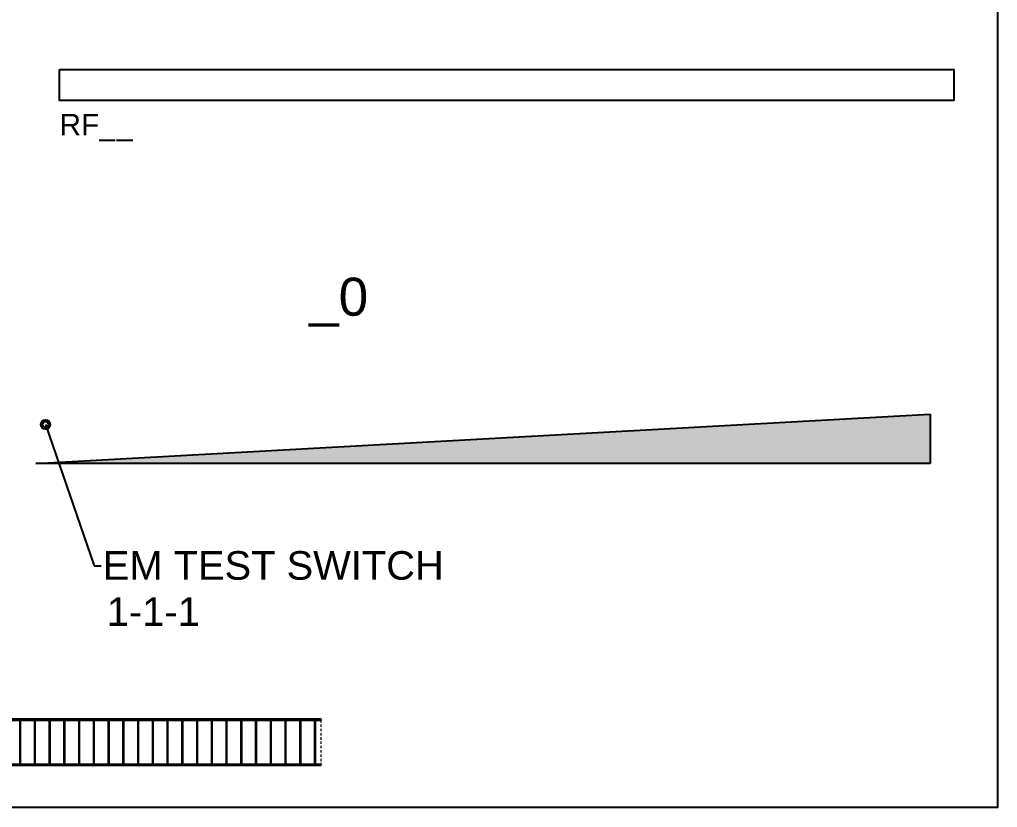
# Model space of a CAD drawing. Header units: inches. Extents: x 185 to 315, y 0 to 83.
# Drawn here: x 263.5 to 314.9, y 0 to 41.4 of the extents above; entities that cross this region are included whole.
import ezdxf
from ezdxf import colors
from ezdxf.entities.mleader import LeaderData, LeaderLine
from ezdxf.enums import TextEntityAlignment as Align
from ezdxf.math import Vec2, Vec3

# ---------------------------------------------------------------- set-up
doc = ezdxf.new("R2010")
doc.units = ezdxf.units.IN
doc.header["$LTSCALE"] = 0.5
doc.header["$MEASUREMENT"] = 0
doc.linetypes.add('HIDDEN', pattern=[0.375, 0.25, -0.125])
doc.linetypes.add('HIDDEN2', pattern=[0.1875, 0.125, -0.0625])
doc.layers.get('0').update_dxf_attribs({"color": 255, "linetype": 'CONTINUOUS'})
for name, color, linetype in [('EM', 3, 'CONTINUOUS'), ('End Cap', 92, 'CONTINUOUS'), ('Louver', 161, 'CONTINUOUS'), ('Reflector', 40, 'CONTINUOUS')]:
    doc.layers.add(name, color=color, linetype=linetype)
doc.layers.add('FAB DWG', color=7, linetype='CONTINUOUS', plot=False)
doc.layers.add('Text-Unprinted', color=131, linetype='CONTINUOUS', plot=False)
doc.layers.add('Lens', color=2, linetype='HIDDEN2', lineweight=13)
doc.styles.add('LSAD_Standard', font='arial.ttf')

# ---------------------------------------------------------------- blocks, each defined once
blk = doc.blocks.new('*U68')
at = {"layer": 'FAB DWG', "color": 0, "ltscale": 0.5, "transparency": 16777216, "style": 'LSAD_Standard'}
blk.add_attdef('SECTIONLABEL', (0, 0), '', height=2, dxfattribs=at)
blk = doc.blocks.new('*U66')
at = {"layer": 'FAB DWG', "color": 0, "ltscale": 0.5, "transparency": 16777216, "style": 'LSAD_Standard'}
blk.add_attdef('PHANTOMNUM', (0, 0), '', height=1.5, dxfattribs=at)
blk = doc.blocks.new('_None')
blk = doc.blocks.new('*U65')
at = {"layer": 'Reflector', "ltscale": 0.5, "transparency": 16777216}
blk.add_lwpolyline([(0, 0.815), (47, 0.815), (47, -0.815), (0, -0.815)], close=True, dxfattribs=at)
at = {"layer": 'FAB DWG', "transparency": 16777216, "style": 'LSAD_Standard'}
blk.add_attdef('REFL1_PN', text='', height=1.125, dxfattribs=at).set_placement((0, -2.978), align=Align.BOTTOM_LEFT)
blk = doc.blocks.new('*U93')
at = {"layer": 'Lens', "linetype": 'HIDDEN', "transparency": 16777216}
blk.add_lwpolyline([(0, 1.16), (47.125, 1.16), (47.125, -1.16), (0, -1.16)], close=True, dxfattribs=at)
at = {"layer": 'Louver', "linetype": 'Continuous', "lineweight": 25, "transparency": 16777216}
for p, q in [((0, 1.165), (0, 1.225)), ((0, 1.225), (47.125, 1.225)), ((0, 1.165), (47.125, 1.165)), ((0.302, 1.165), (0.302, -1.165)), ((0.327, 1.165), (0.327, -1.165)), ((1.077, 1.165), (1.077, -1.165)), ((1.102, 1.165), (1.102, -1.165)), ((1.852, 1.165), (1.852, -1.165)), ((1.877, 1.165), (1.877, -1.165)), ((2.627, 1.165), (2.627, -1.165)), ((2.652, 1.165), (2.652, -1.165)), ((3.402, 1.165), (3.402, -1.165)), ((3.427, 1.165), (3.427, -1.165)), ((4.177, 1.165), (4.177, -1.165)), ((4.202, 1.165), (4.202, -1.165)), ((4.952, 1.165), (4.952, -1.165)), ((4.977, 1.165), (4.977, -1.165)), ((5.727, 1.165), (5.727, -1.165)), ((5.752, 1.165), (5.752, -1.165)), ((6.502, 1.165), (6.502, -1.165)), ((6.527, 1.165), (6.527, -1.165)), ((7.277, 1.165), (7.277, -1.165)), ((7.302, 1.165), (7.302, -1.165)), ((8.052, 1.165), (8.052, -1.165)), ((8.077, 1.165), (8.077, -1.165)), ((8.827, 1.165), (8.827, -1.165)), ((8.852, 1.165), (8.852, -1.165)), ((9.602, 1.165), (9.602, -1.165)), ((9.627, 1.165), (9.627, -1.165)), ((10.377, 1.165), (10.377, -1.165)), ((10.402, 1.165), (10.402, -1.165)), ((11.152, 1.165), (11.152, -1.165)), ((11.177, 1.165), (11.177, -1.165)), ((11.927, 1.165), (11.927, -1.165)), ((11.952, 1.165), (11.952, -1.165)), ((12.702, 1.165), (12.702, -1.165)), ((12.727, 1.165), (12.727, -1.165)), ((13.477, 1.165), (13.477, -1.165)), ((13.502, 1.165), (13.502, -1.165)), ((14.252, 1.165), (14.252, -1.165)), ((14.277, 1.165), (14.277, -1.165)), ((15.027, 1.165), (15.027, -1.165)), ((15.052, 1.165), (15.052, -1.165)), ((15.802, 1.165), (15.802, -1.165)), ((15.827, 1.165), (15.827, -1.165)), ((16.577, 1.165), (16.577, -1.165)), ((16.602, 1.165), (16.602, -1.165)), ((17.352, 1.165), (17.352, -1.165)), ((17.377, 1.165), (17.377, -1.165)), ((18.127, 1.165), (18.127, -1.165)), ((18.152, 1.165), (18.152, -1.165)), ((18.902, 1.165), (18.902, -1.165)), ((18.927, 1.165), (18.927, -1.165)), ((19.677, 1.165), (19.677, -1.165)), ((19.702, 1.165), (19.702, -1.165)), ((20.452, 1.165), (20.452, -1.165)), ((20.477, 1.165), (20.477, -1.165)), ((21.227, 1.165), (21.227, -1.165)), ((21.252, 1.165), (21.252, -1.165)), ((22.002, 1.165), (22.002, -1.165)), ((22.027, 1.165), (22.027, -1.165)), ((22.777, 1.165), (22.777, -1.165)), ((22.802, 1.165), (22.802, -1.165)), ((23.552, 1.165), (23.552, -1.165)), ((23.577, 1.165), (23.577, -1.165)), ((24.327, 1.165), (24.327, -1.165)), ((24.352, 1.165), (24.352, -1.165)), ((25.102, 1.165), (25.102, -1.165)), ((25.127, 1.165), (25.127, -1.165)), ((25.877, 1.165), (25.877, -1.165)), ((25.902, 1.165), (25.902, -1.165)), ((26.652, 1.165), (26.652, -1.165)), ((26.677, 1.165), (26.677, -1.165)), ((27.427, 1.165), (27.427, -1.165)), ((27.452, 1.165), (27.452, -1.165)), ((28.202, 1.165), (28.202, -1.165)), ((28.227, 1.165), (28.227, -1.165)), ((28.977, 1.165), (28.977, -1.165)), ((29.002, 1.165), (29.002, -1.165)), ((29.752, 1.165), (29.752, -1.165)), ((29.777, 1.165), (29.777, -1.165)), ((30.527, 1.165), (30.527, -1.165)), ((30.552, 1.165), (30.552, -1.165)), ((31.302, 1.165), (31.302, -1.165)), ((31.327, 1.165), (31.327, -1.165)), ((32.077, 1.165), (32.077, -1.165)), ((32.102, 1.165), (32.102, -1.165)), ((32.852, 1.165), (32.852, -1.165)), ((32.877, 1.165), (32.877, -1.165)), ((33.627, 1.165), (33.627, -1.165)), ((33.652, 1.165), (33.652, -1.165)), ((34.402, 1.165), (34.402, -1.165)), ((34.427, 1.165), (34.427, -1.165)), ((35.177, 1.165), (35.177, -1.165)), ((35.202, 1.165), (35.202, -1.165)), ((35.952, 1.165), (35.952, -1.165)), ((35.977, 1.165), (35.977, -1.165)), ((36.727, 1.165), (36.727, -1.165)), ((36.752, 1.165), (36.752, -1.165)), ((37.502, 1.165), (37.502, -1.165)), ((37.527, 1.165), (37.527, -1.165)), ((38.277, 1.165), (38.277, -1.165)), ((38.302, 1.165), (38.302, -1.165)), ((39.052, 1.165), (39.052, -1.165)), ((39.077, 1.165), (39.077, -1.165)), ((39.827, 1.165), (39.827, -1.165)), ((39.852, 1.165), (39.852, -1.165)), ((40.602, 1.165), (40.602, -1.165)), ((40.627, 1.165), (40.627, -1.165)), ((41.377, 1.165), (41.377, -1.165)), ((41.402, 1.165), (41.402, -1.165)), ((42.152, 1.165), (42.152, -1.165)), ((42.177, 1.165), (42.177, -1.165)), ((42.927, 1.165), (42.927, -1.165)), ((42.952, 1.165), (42.952, -1.165)), ((43.702, 1.165), (43.702, -1.165)), ((43.727, 1.165), (43.727, -1.165)), ((44.477, 1.165), (44.477, -1.165)), ((44.502, 1.165), (44.502, -1.165)), ((45.252, 1.165), (45.252, -1.165)), ((45.277, 1.165), (45.277, -1.165)), ((46.027, 1.165), (46.027, -1.165)), ((46.052, 1.165), (46.052, -1.165)), ((46.802, 1.165), (46.802, -1.165)), ((46.827, 1.165), (46.827, -1.165)), ((47.125, 1.225), (47.125, 1.165)), ((47.125, -1.165), (0, -1.165)), ((0, -1.225), (0, -1.165)), ((47.125, -1.225), (0, -1.225)), ((47.125, -1.165), (47.125, -1.225))]:
    blk.add_line(p, q, dxfattribs=at)
at = {"layer": 'FAB DWG', "transparency": 16777216, "insert": (0, 6), "char_height": 1.125, "attachment_point": 7, "style": 'LSAD_Standard'}
blk.add_mtext_dynamic_manual_height_columns('LV00024 & LN00336', width=18.11537, gutter_width=12.5, heights=[0], dxfattribs=at)
blk = doc.blocks.new('*U73')
at = {"layer": 'EM', "transparency": 33554495}
h = blk.add_hatch(color=256, dxfattribs=at)
h.dxf.hatch_style = 1
h.paths.add_polyline_path([(47, 1.3), (0, -1.3), (47, -1.3)])
at = {"layer": 'EM', "transparency": 16777216}
for p, q in [((0, -1.3), (47, 1.3)), ((47, 1.3), (47, -1.3)), ((47, -1.3), (0, -1.3))]:
    blk.add_line(p, q, dxfattribs=at)
for radius in [0.25, 0.156]:
    blk.add_circle((0.499, 0.75), radius, dxfattribs=at)
ml = blk.add_multileader_mtext('Standard', dxfattribs=at)
ml.set_content('EM TEST SWITCH', color=256, style='LSAD_Standard')
ml.set_leader_properties()
ml.set_arrow_properties(name='NONE')
ml.build(insert=Vec2(0, 0))
ml.multileader.update_dxf_attribs({"dogleg_length": 0.36, "arrow_head_size": 1})
ctx = ml.context
ctx.base_point, ctx.char_height, ctx.arrow_head_size, ctx.landing_gap_size, ctx.plane_origin = Vec3(3.422, -6.668), 1.5, 1, 0.09, Vec3(0.499, 0)
notes = []
notes.append((ctx, [(0, (1, 1, 0), (3.062, -6.668), (1, 0), 0.36, [(0, [(0.499, 0.75)], 0, [])])]))
ctx.mtext.insert, ctx.mtext.flow_direction = Vec3(3.512, -5.905), 5
for ctx, leaders in notes:
    for number, flags, end, landing, length, lines in leaders:
        leader = LeaderData()
        leader.index, (leader.has_last_leader_line, leader.has_dogleg_vector, leader.attachment_direction) = number, flags
        leader.last_leader_point, leader.dogleg_vector, leader.dogleg_length = Vec3(end), Vec3(landing), length
        for number, points, colour, breaks in lines:
            line = LeaderLine()
            line.index, line.vertices, line.color, line.breaks = number, Vec3.list(points), colors.encode_raw_color(colour), breaks
            leader.lines.append(line)
        ctx.leaders.append(leader)

msp = doc.modelspace()

# ---------------------------------------------------------------- linework, layer by layer
at = {"layer": 'Text-Unprinted', "ltscale": 0.5, "transparency": 16777216}
msp.add_lwpolyline([(226.5827, 82.78678), (314.91034, 82.78678), (314.91034, 0), (226.5827, 0)], close=True, dxfattribs=at)

# ---------------------------------------------------------------- block references
at = {"ltscale": 0.5, "transparency": 16777216}
msp.add_blockref('*U65', (265.60974, 37.95489), dxfattribs=at).add_auto_attribs({'REFL1_PN': 'RF__'})
at = {"transparency": 16777216}
msp.add_blockref('*U93', (232.2195, 3.42476), dxfattribs=at)
at = {"layer": 'End Cap', "ltscale": 0.5, "transparency": 16777216}
msp.add_blockref('*U73', (264.37324, 19.36932), dxfattribs=at)
at = {"layer": 'FAB DWG', "ltscale": 0.5, "transparency": 16777216}
for name, p, values in [('*U68', (278.72966, 25.83275), {'SECTIONLABEL': '_0'}), ('*U66', (268.09624, 9.53938), {'PHANTOMNUM': '1-1-1'})]:
    msp.add_blockref(name, p, dxfattribs=at).add_auto_attribs(values)

doc.saveas('drawing.dxf')
